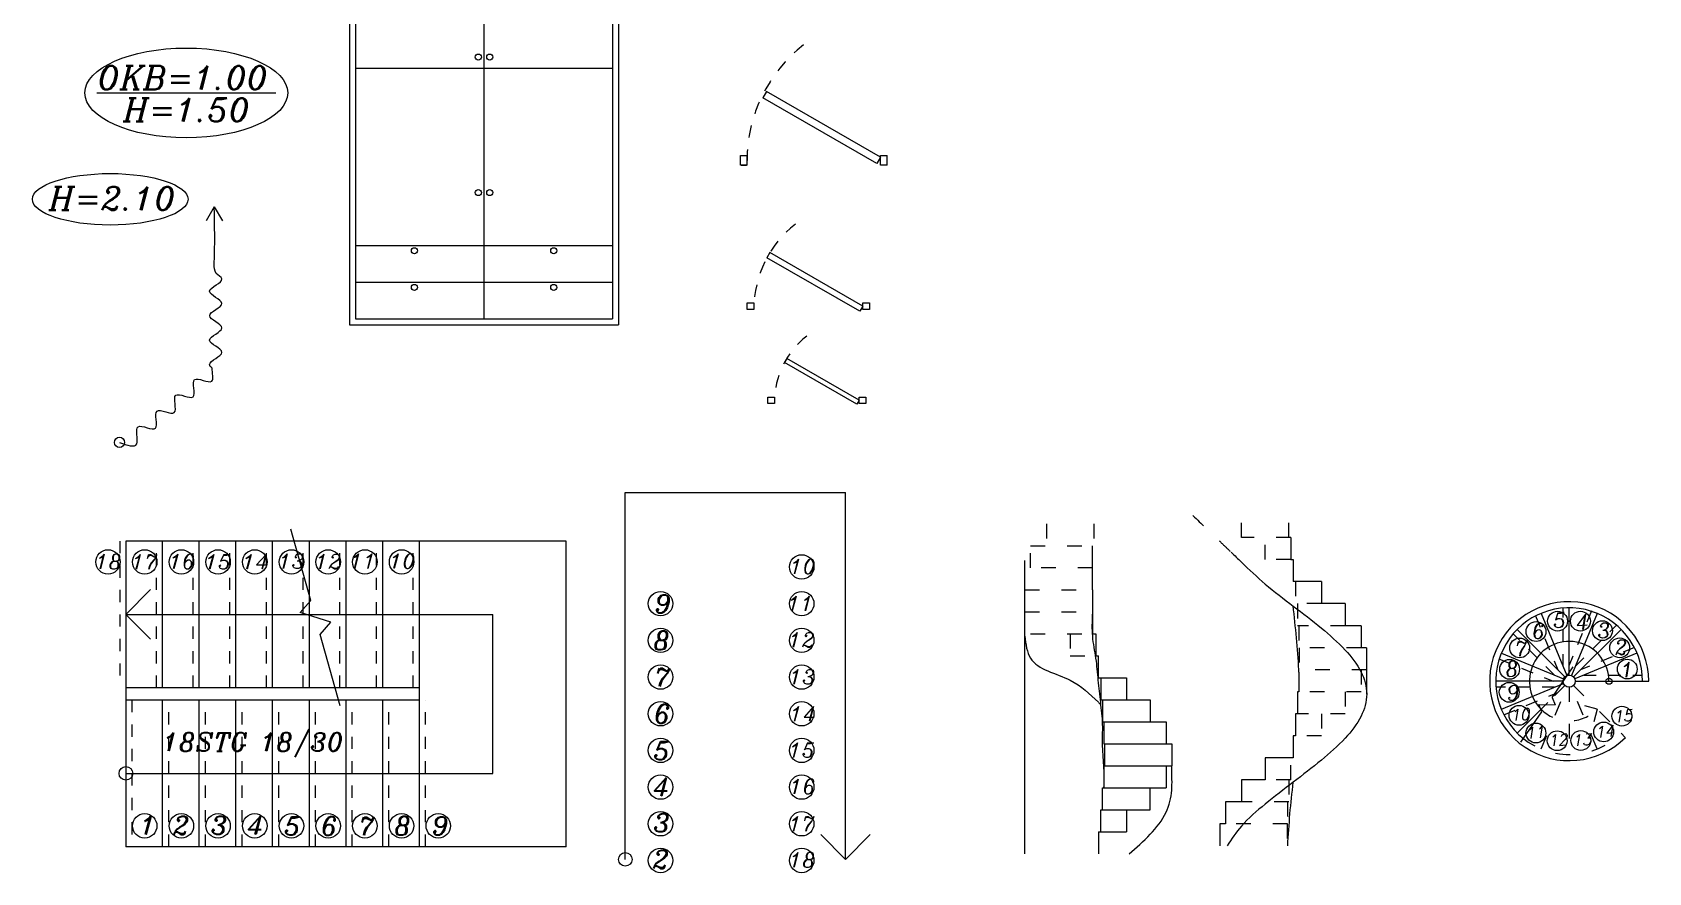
# Model space of a CAD drawing. Header units: millimetres. Extents: x 577 to 2337, y 236 to 943.
# Drawn here: x 836.66 to 849.88, y 697.43 to 704.31 of the extents above; entities that cross this region are included whole.
import ezdxf

# ---------------------------------------------------------------- set-up
doc = ezdxf.new("R2010")
doc.units = ezdxf.units.MM
doc.header["$LTSCALE"] = 0.01
doc.linetypes.add('ACAD_ISO03W100', pattern=[30, 12, -18])
for name, color, linetype in [('01-Plan', 1, 'Continuous'), ('04-Door', 4, 'Continuous'), ('07-Text', 3, 'Continuous'), ('09-Sect', 1, 'Continuous')]:
    doc.layers.add(name, color=color, linetype=linetype)
doc.styles.add('text', font='BBadr.ttf', dxfattribs={"height": 0.2})

# ---------------------------------------------------------------- blocks, each defined once
blk = doc.blocks.new('F2')
at = {"layer": '04-Door'}
for p, q in [((850.541, 619.701), (850.519, 619.663)), ((851.202, 619.269), (850.519, 619.663)), ((851.224, 619.307), (850.541, 619.701)), ((850.374, 619.282), (850.374, 619.332)), ((850.374, 619.332), (850.424, 619.332)), ((850.424, 619.282), (850.374, 619.282)), ((850.424, 619.332), (850.424, 619.282)), ((851.224, 619.307), (851.202, 619.269)), ((851.224, 619.282), (851.224, 619.332)), ((851.224, 619.332), (851.274, 619.332)), ((851.274, 619.282), (851.224, 619.282)), ((851.274, 619.332), (851.274, 619.282))]:
    blk.add_line(p, q, dxfattribs=at)
at = {"layer": '04-Door', "linetype": 'ACAD_ISO03W100', "ltscale": 0.5}
blk.add_arc((851.213, 619.288), 0.789, 127.85, 180, dxfattribs=at)
blk = doc.blocks.new('F3')
at = {"layer": '04-Door'}
for p, q in [((847.557, 618.937), (847.539, 618.906)), ((848.094, 618.586), (847.539, 618.906)), ((848.112, 618.616), (847.557, 618.937)), ((847.412, 618.591), (847.412, 618.641)), ((847.412, 618.641), (847.462, 618.641)), ((847.462, 618.641), (847.462, 618.591)), ((848.112, 618.591), (848.112, 618.641)), ((848.112, 618.641), (848.162, 618.641)), ((848.162, 618.641), (848.162, 618.591)), ((847.462, 618.591), (847.412, 618.591)), ((848.112, 618.616), (848.094, 618.586)), ((848.162, 618.591), (848.112, 618.591))]:
    blk.add_line(p, q, dxfattribs=at)
at = {"layer": '04-Door', "linetype": 'ACAD_ISO03W100', "ltscale": 0.5}
blk.add_arc((848.103, 618.601), 0.641, 127.85, 180, dxfattribs=at)
blk = doc.blocks.new('door3')
at = {"layer": '04-Door'}
for p, q in [((842.665, 703.823), (842.635, 703.771)), ((843.567, 703.233), (842.635, 703.771)), ((843.597, 703.285), (842.665, 703.823)), ((842.451, 703.221), (842.451, 703.298)), ((842.451, 703.298), (842.506, 703.298)), ((842.506, 703.221), (842.506, 703.298)), ((843.597, 703.285), (843.567, 703.233)), ((843.597, 703.221), (843.597, 703.298)), ((843.597, 703.298), (843.651, 703.298)), ((843.651, 703.221), (843.651, 703.298)), ((842.506, 703.221), (842.451, 703.221)), ((842.457, 703.221), (842.501, 703.221)), ((843.651, 703.221), (843.597, 703.221))]:
    blk.add_line(p, q, dxfattribs=at)
at = {"layer": '04-Door', "linetype": 'ACAD_ISO03W100', "ltscale": 0.5}
blk.add_arc((843.701, 703.259), 1.196, 127.85, 180, dxfattribs=at)
blk = doc.blocks.new('1')
at = {"layer": '09-Sect'}
for p, q in [((0.861, 0.241), (1.445, 0.404)), ((0.683, 0.077), (0.762, 0.327)), ((0.861, 0.241), (0.762, 0.327)), ((0, 0), (0.584, 0.163)), ((0.584, 0.163), (0.683, 0.077))]:
    blk.add_line(p, q, dxfattribs=at)

msp = doc.modelspace()

# ---------------------------------------------------------------- linework, layer by layer
at = {"layer": '01-Plan', "color": 5}
for p, q in [((841.51, 697.543), (841.51, 700.543)), ((841.51, 700.543), (843.31, 700.543)), ((843.31, 697.543), (843.31, 700.543)), ((837.427, 699.546), (837.629, 699.749)), ((837.427, 699.546), (840.427, 699.546)), ((837.427, 699.546), (837.629, 699.344)), ((840.427, 698.246), (840.427, 699.546)), ((849.826, 699), (849.876, 699)), ((849.456, 698.77), (849.353, 698.798)), ((849.685, 698.54), (849.65, 698.576)), ((849.685, 698.54), (849.65, 698.576)), ((837.427, 698.246), (840.427, 698.246)), ((843.31, 697.543), (843.107, 697.745)), ((843.31, 697.543), (843.512, 697.745))]:
    msp.add_line(p, q, dxfattribs=at)
at = {"layer": '01-Plan', "color": 5, "linetype": 'ACAD_ISO03W100', "ltscale": 0.5}
for p, q in [((837.377, 700.146), (837.377, 698.946)), ((837.677, 698.946), (837.677, 700.146)), ((837.977, 698.946), (837.977, 700.146)), ((838.277, 698.946), (838.277, 700.146)), ((838.577, 698.946), (838.577, 700.146)), ((838.877, 698.946), (838.877, 700.146)), ((839.177, 698.946), (839.177, 700.146)), ((839.477, 698.946), (839.477, 700.146)), ((839.777, 698.946), (839.777, 700.146)), ((848.95, 699.535), (849.133, 699.092)), ((849.176, 699.121), (849.176, 699.598)), ((849.409, 699.574), (849.226, 699.131)), ((849.276, 699.121), (849.615, 699.46)), ((849.105, 699.05), (848.766, 699.389)), ((849.761, 699.276), (849.318, 699.092)), ((848.652, 699.183), (849.095, 699)), ((849.347, 699.05), (849.826, 699.05)), ((849.105, 698.95), (848.628, 698.95)), ((848.691, 698.724), (849.133, 698.908)), ((837.477, 698.846), (837.477, 697.646)), ((837.777, 697.646), (837.777, 698.846)), ((838.077, 697.646), (838.077, 698.846)), ((838.377, 697.646), (838.377, 698.846)), ((838.677, 697.646), (838.677, 698.846)), ((838.977, 697.646), (838.977, 698.846)), ((839.277, 697.646), (839.277, 698.846)), ((839.577, 697.646), (839.577, 698.846)), ((839.877, 697.646), (839.877, 698.846))]:
    msp.add_line(p, q, dxfattribs=at)
at = {"layer": '01-Plan', "color": 4}
for p, q in [((837.427, 700.146), (837.427, 698.946)), ((841.027, 700.146), (837.427, 700.146)), ((837.727, 698.946), (837.727, 700.146)), ((838.027, 698.946), (838.027, 700.146)), ((838.327, 698.946), (838.327, 700.146)), ((838.627, 698.946), (838.627, 700.146)), ((838.927, 698.946), (838.927, 700.146)), ((839.227, 698.946), (839.227, 700.146)), ((839.527, 698.946), (839.527, 700.146)), ((839.827, 698.946), (839.827, 700.146)), ((841.027, 697.646), (841.027, 700.146)), ((848.996, 699.554), (849.207, 699.046)), ((849.226, 699.05), (849.226, 699.6)), ((849.455, 699.554), (849.245, 699.046)), ((849.191, 699.035), (848.802, 699.424)), ((849.261, 699.035), (849.65, 699.424)), ((848.672, 699.23), (849.18, 699.019)), ((849.78, 699.23), (849.272, 699.019)), ((849.176, 699), (848.626, 699)), ((849.276, 699), (849.826, 699)), ((839.827, 698.946), (837.427, 698.946)), ((837.427, 698.946), (837.427, 698.846)), ((839.827, 698.846), (839.827, 698.946)), ((848.672, 698.77), (849.18, 698.981)), ((837.427, 698.846), (837.427, 697.646)), ((839.827, 698.846), (837.427, 698.846)), ((837.727, 697.646), (837.727, 698.846)), ((838.027, 697.646), (838.027, 698.846)), ((838.327, 697.646), (838.327, 698.846)), ((838.627, 697.646), (838.627, 698.846)), ((838.927, 697.646), (838.927, 698.846)), ((839.227, 697.646), (839.227, 698.846)), ((839.527, 697.646), (839.527, 698.846)), ((839.827, 697.646), (839.827, 698.846)), ((849.052, 698.826), (848.802, 698.576)), ((841.027, 697.646), (837.427, 697.646))]:
    msp.add_line(p, q, dxfattribs=at)
at = {"layer": '01-Plan', "color": 5, "linetype": 'ACAD_ISO03W100'}
for p, q in [((848.996, 698.446), (849.207, 698.954)), ((849.191, 698.965), (849.052, 698.826)), ((849.226, 698.95), (849.226, 698.4)), ((849.455, 698.446), (849.245, 698.954)), ((849.261, 698.965), (849.65, 698.576)), ((849.456, 698.77), (849.428, 698.667))]:
    msp.add_line(p, q, dxfattribs=at)
at = {"layer": '01-Plan'}
msp.add_circle((837.375, 700.953), 0.0419, dxfattribs=at)
at = {"layer": '01-Plan', "color": 2}
msp.add_circle((849.226, 699), 0.05, dxfattribs=at)
at = {"layer": '01-Plan', "color": 5}
for centre, radius in [((849.551, 699), 0.025), ((837.427, 698.246), 0.0557), ((841.51, 697.543), 0.0557)]:
    msp.add_circle(centre, radius, dxfattribs=at)
for radius, end in [(0.65, 315), (0.325, 224.2267)]:
    msp.add_arc((849.226, 699), radius, 0, end, dxfattribs=at)
at = {"layer": '01-Plan', "color": 4}
msp.add_arc((849.226, 699), 0.6, 0, 231.4598, dxfattribs=at)
at = {"layer": '01-Plan', "color": 5, "linetype": 'ACAD_ISO03W100'}
for radius, start in [(0.325, 224.2267), (0.6, 230.6137)]:
    msp.add_arc((849.226, 699), radius, start, 315, dxfattribs=at)
at = {"layer": '07-Text', "color": 5}
msp.add_line((837.19, 703.811), (838.654, 703.811), dxfattribs=at)
at = {"layer": '07-Text', "color": 4}
for q in [(838.084, 702.765), (838.216, 702.765)]:
    msp.add_line((838.15, 702.88), q, dxfattribs=at)
at = {"layer": '07-Text', "color": 5}
for centre, radius in [((837.281, 699.975), 0.1), ((837.581, 699.975), 0.1), ((837.881, 699.975), 0.1), ((838.181, 699.975), 0.1), ((838.481, 699.975), 0.1), ((838.781, 699.975), 0.1), ((839.081, 699.975), 0.1), ((839.381, 699.975), 0.1), ((839.681, 699.975), 0.1), ((842.952, 699.934), 0.1), ((841.798, 699.634), 0.1), ((842.952, 699.634), 0.1), ((849.131, 699.491), 0.081), ((849.318, 699.491), 0.081), ((841.798, 699.334), 0.1), ((842.952, 699.334), 0.1), ((848.955, 699.406), 0.081), ((849.498, 699.413), 0.081), ((848.821, 699.272), 0.081), ((849.639, 699.273), 0.081), ((841.798, 699.034), 0.1), ((842.952, 699.034), 0.1), ((848.739, 699.097), 0.081), ((849.701, 699.099), 0.081), ((848.736, 698.909), 0.081), ((841.798, 698.734), 0.1), ((842.952, 698.734), 0.1), ((848.816, 698.721), 0.081), ((849.657, 698.714), 0.081), ((848.954, 698.576), 0.081), ((849.508, 698.585), 0.081), ((841.798, 698.434), 0.1), ((842.952, 698.434), 0.1), ((849.128, 698.513), 0.081), ((849.321, 698.515), 0.081), ((841.798, 698.134), 0.1), ((842.952, 698.134), 0.1), ((837.581, 697.817), 0.1), ((837.881, 697.817), 0.1), ((838.181, 697.817), 0.1), ((838.481, 697.817), 0.1), ((838.781, 697.817), 0.1), ((839.081, 697.817), 0.1), ((839.381, 697.817), 0.1), ((839.681, 697.817), 0.1), ((839.981, 697.817), 0.1), ((841.798, 697.834), 0.1), ((842.952, 697.834), 0.1), ((841.798, 697.534), 0.1), ((842.952, 697.534), 0.1)]:
    msp.add_circle(centre, radius, dxfattribs=at)
at = {"layer": '07-Text', "color": 4}
for centre, major_axis, ratio in [((837.921, 703.811), (0.829, 0), 0.442554), ((837.299, 702.941), (-0.636, 0), 0.331134)]:
    msp.add_ellipse(centre, major_axis=major_axis, ratio=ratio, dxfattribs=at)
for points, knots in [([(838.133, 701.56), (838.12, 701.57), (838.082, 701.613), (838.312, 701.689), (838.012, 701.789), (838.312, 701.889), (838.012, 701.989), (838.313, 702.09), (838.008, 702.188), (838.268, 702.274), (838.147, 702.334), (838.156, 702.551), (838.153, 702.728), (838.15, 702.88)], [1.372708, 1.372708, 1.372708, 1.372708, 1.414214, 1.555635, 1.697056, 1.838478, 1.979899, 2.12132, 2.262742, 2.404163, 2.469021, 2.547997, 3.015272, 3.015272, 3.015272, 3.015272]), ([(837.375, 700.953), (837.438, 700.93), (837.563, 700.884), (837.469, 701.152), (837.732, 700.993), (837.618, 701.286), (837.887, 701.12), (837.771, 701.415), (838.04, 701.249), (837.924, 701.543), (838.167, 701.393), (838.133, 701.522), (838.133, 701.56)], [0, 0, 0, 0, 0.141421, 0.282843, 0.424264, 0.565685, 0.707107, 0.848528, 0.989949, 1.131371, 1.272792, 1.372708, 1.372708, 1.372708, 1.372708])]:
    msp.add_open_spline(points, degree=3, knots=knots, dxfattribs=at)
at = {"layer": '09-Sect', "color": 4}
for p, q in [((839.255, 704.564), (839.255, 701.914)), ((841.455, 704.564), (841.455, 701.914)), ((839.255, 701.914), (841.455, 701.914)), ((846.951, 700.054), (846.951, 699.994)), ((844.777, 697.588), (844.777, 699.988)), ((845.327, 699.928), (845.327, 699.748)), ((845.33, 699.928), (845.33, 699.988)), ((846.951, 699.994), (846.97, 699.994)), ((846.97, 699.994), (846.97, 699.814)), ((847.2, 699.814), (846.97, 699.814)), ((847.2, 699.814), (847.2, 699.634)), ((845.33, 699.748), (845.33, 699.568)), ((845.33, 699.568), (845.33, 699.388)), ((847.395, 699.634), (847.2, 699.634)), ((847.395, 699.634), (847.395, 699.454)), ((847.525, 699.454), (847.395, 699.454)), ((847.525, 699.454), (847.525, 699.274)), ((845.329, 699.388), (845.357, 699.388)), ((845.357, 699.388), (845.357, 699.208)), ((847.57, 699.274), (847.525, 699.274)), ((847.57, 699.274), (847.57, 698.894)), ((845.354, 699.208), (845.377, 699.208)), ((845.377, 699.028), (845.377, 699.208)), ((845.377, 699.028), (845.606, 699.028)), ((845.396, 699.028), (845.396, 698.848)), ((845.606, 699.028), (845.606, 698.848)), ((847.017, 699.075), (847.017, 698.914)), ((847.017, 698.914), (847.006, 698.914)), ((847.006, 698.914), (847.006, 698.734)), ((845.396, 698.848), (845.801, 698.848)), ((845.412, 698.848), (845.412, 698.668)), ((845.801, 698.848), (845.801, 698.668)), ((847.006, 698.734), (846.99, 698.734)), ((846.99, 698.734), (846.99, 698.554)), ((845.412, 698.668), (845.931, 698.668)), ((845.423, 698.668), (845.423, 698.488)), ((845.931, 698.668), (845.931, 698.488)), ((845.423, 698.488), (845.977, 698.488)), ((845.427, 698.488), (845.427, 698.308)), ((845.977, 698.488), (845.977, 698.308)), ((846.99, 698.554), (846.97, 698.554)), ((846.97, 698.554), (846.97, 698.374)), ((846.97, 698.374), (846.741, 698.374)), ((846.741, 698.374), (846.741, 698.194)), ((845.423, 698.308), (845.977, 698.308)), ((845.423, 698.308), (845.423, 698.128)), ((845.931, 698.308), (845.931, 698.128)), ((845.412, 698.128), (845.931, 698.128)), ((845.412, 697.948), (845.412, 698.128)), ((845.801, 697.948), (845.801, 698.128)), ((846.741, 698.194), (846.546, 698.194)), ((846.546, 698.194), (846.546, 698.014)), ((845.396, 697.948), (845.801, 697.948)), ((845.396, 697.768), (845.396, 697.948)), ((845.606, 697.948), (845.606, 697.768)), ((846.546, 698.014), (846.416, 698.014)), ((846.416, 698.014), (846.416, 697.834)), ((846.416, 697.834), (846.37, 697.834)), ((846.37, 697.834), (846.37, 697.654)), ((845.377, 697.768), (845.606, 697.768)), ((845.377, 697.768), (845.377, 697.588))]:
    msp.add_line(p, q, dxfattribs=at)
at = {"layer": '09-Sect', "color": 5}
for p, q in [((839.305, 704.514), (839.305, 701.964)), ((840.355, 701.964), (840.355, 704.514)), ((841.405, 704.514), (841.405, 701.964)), ((839.305, 704.014), (841.405, 704.014)), ((839.305, 702.564), (841.405, 702.564)), ((839.305, 702.264), (841.405, 702.264)), ((839.305, 701.964), (841.405, 701.964))]:
    msp.add_line(p, q, dxfattribs=at)
at = {"layer": '09-Sect', "color": 5, "linetype": 'ACAD_ISO03W100'}
for p, q in [((846.546, 700.174), (846.546, 700.354)), ((846.935, 700.174), (846.935, 700.354)), ((844.952, 700.288), (844.952, 700.108)), ((845.341, 700.288), (845.341, 700.108)), ((844.822, 700.108), (845.341, 700.108)), ((844.822, 699.928), (844.822, 700.108)), ((845.33, 699.988), (845.33, 700.108)), ((846.951, 700.174), (846.546, 700.174)), ((846.741, 699.994), (846.741, 700.174)), ((846.951, 700.174), (846.951, 700.054)), ((845.33, 699.928), (844.777, 699.928)), ((846.951, 699.994), (846.741, 699.994)), ((846.99, 699.814), (846.99, 699.634)), ((844.777, 699.748), (845.33, 699.748)), ((844.777, 699.568), (845.33, 699.568)), ((847.2, 699.634), (846.99, 699.634)), ((847.006, 699.634), (847.006, 699.454)), ((847.395, 699.454), (847.006, 699.454)), ((847.017, 699.454), (847.017, 699.274)), ((844.822, 699.388), (845.329, 699.388)), ((845.147, 699.388), (845.147, 699.208)), ((847.525, 699.274), (847.017, 699.274)), ((847.02, 699.274), (847.02, 699.094)), ((845.147, 699.208), (845.354, 699.208)), ((847.57, 699.094), (847.017, 699.094)), ((847.525, 699.094), (847.525, 698.914)), ((847.525, 698.914), (847.017, 698.914)), ((847.395, 698.914), (847.395, 698.734)), ((847.395, 698.734), (847.006, 698.734)), ((847.2, 698.734), (847.2, 698.554)), ((847.2, 698.554), (846.99, 698.554)), ((846.951, 698.194), (846.951, 698.374)), ((846.951, 698.194), (846.741, 698.194)), ((846.935, 698.194), (846.935, 698.014)), ((846.935, 698.014), (846.546, 698.014)), ((846.924, 698.014), (846.924, 697.834)), ((846.924, 697.834), (846.416, 697.834)), ((846.92, 697.834), (846.92, 697.654))]:
    msp.add_line(p, q, dxfattribs=at)
at = {"layer": '09-Sect', "color": 4}
for centre in [(840.308, 704.104), (840.402, 704.104), (840.308, 702.996), (840.402, 702.996), (839.786, 702.52), (840.925, 702.52), (839.786, 702.22), (840.925, 702.22)]:
    msp.add_circle(centre, 0.025, dxfattribs=at)
at = {"layer": '09-Sect', "color": 5, "linetype": 'ACAD_ISO03W100'}
msp.add_open_spline([(846.15, 700.354), (846.22, 700.288), (846.289, 700.221), (846.359, 700.154), (846.376, 700.138), (846.394, 700.121), (846.411, 700.104), (846.411, 700.104), (846.411, 700.104), (846.411, 700.104), (846.429, 700.088), (846.446, 700.071), (846.463, 700.054)], degree=3, knots=[-0.5474709, -0.5474709, -0.5474709, -0.5474709, -0.2593288, -0.2593288, -0.2593288, -0.1867049, -0.1867049, -0.1867049, -0.1867049, -0.1867049, -0.1867049, -0.1152022, -0.1152022, -0.1152022, -0.1152022], dxfattribs=at)
at = {"layer": '09-Sect', "color": 4}
for points, knots in [([(846.463, 700.054), (846.463, 700.054), (846.463, 700.054), (846.491, 700.028), (846.519, 700.001), (846.546, 699.974), (846.61, 699.913), (846.744, 699.784), (846.971, 699.615), (847.195, 699.443), (847.39, 699.27), (847.531, 699.093), (847.589, 698.894), (847.531, 698.696), (847.39, 698.519), (847.196, 698.346), (846.97, 698.175), (846.747, 698.002), (846.553, 697.838), (846.466, 697.71), (846.429, 697.654)], [-0.115258, -0.115258, -0.115258, -0.115258, -0.115258, -0.115258, 0, 0, 0, 0.265123, 0.556878, 0.848632, 1.113755, 1.335829, 1.521532, 1.707236, 1.92931, 2.194433, 2.486187, 2.777942, 3.043065, 3.241293, 3.241293, 3.241293, 3.241293]), ([(845.423, 698.128), (845.425, 698.181), (845.426, 698.295), (845.407, 698.467), (845.417, 698.648), (845.396, 698.828), (845.375, 699.008), (845.362, 699.188), (845.323, 699.366), (845.328, 699.487), (845.33, 699.548)], [0.562054, 0.562054, 0.562054, 0.562054, 0.722051, 0.902377, 1.082378, 1.263044, 1.444099, 1.625113, 1.807136, 1.987136, 1.987136, 1.987136, 1.987136]), ([(847.017, 699.075), (847.016, 699.081), (847.008, 699.262), (846.989, 699.441), (846.97, 699.615)], [1.4244292, 1.4244292, 1.4244292, 1.4244292, 1.444171, 1.9663193, 1.9663193, 1.9663193, 1.9663193]), ([(844.777, 699.368), (844.784, 699.302), (844.808, 699.104), (845.149, 699.047), (845.307, 698.895), (845.377, 698.828), (845.384, 698.821), (845.391, 698.814), (845.398, 698.807)], [0, 0, 0, 0, 0.1857183, 0.5570095, 0.8487453, 0.8487453, 0.8487453, 0.8794146, 0.8794146, 0.8794146, 0.8794146]), ([(845.629, 697.588), (845.688, 697.639), (845.802, 697.74), (845.939, 697.91), (845.986, 698.106), (845.977, 698.234), (845.977, 698.301), (845.977, 698.308)], [0.0305989, 0.0305989, 0.0305989, 0.0305989, 0.265123, 0.4871963, 0.6729428, 0.8529428, 0.8729428, 0.8729428, 0.8729428, 0.8729428]), ([(846.925, 697.654), (846.931, 697.741), (846.941, 697.915), (846.961, 698.088), (846.97, 698.174)], [0, 0, 0, 0, 0.2610327, 0.5220275, 0.5220275, 0.5220275, 0.5220275])]:
    msp.add_open_spline(points, degree=3, knots=knots, dxfattribs=at)

# ---------------------------------------------------------------- block references
at = {"layer": '04-Door'}
msp.add_blockref('door3', (0, 0), dxfattribs=at)
for name, p, xscale, yscale, zscale in [('F2', (-102.354, 13.948), 1.111111111111139, 1.111111111111139, 1.111111111111139), ('F3', (-61.231, 41.44), 1.066666666666667, 1.066666666666667, 1.066666666666667)]:
    msp.add_blockref(name, p, dxfattribs=dict(at, xscale=xscale, yscale=yscale, zscale=zscale))
at = {"layer": '09-Sect', "rotation": 90}
msp.add_blockref('1', (839.179, 698.799), dxfattribs=at)
at = {"layer": '09-Sect', "xscale": -0.4999999999999988, "yscale": 0.4999999999999989, "zscale": 0.4999999999999989, "rotation": 250.9143453199469}
msp.add_blockref('1', (848.831, 698.5), dxfattribs=at)

# ---------------------------------------------------------------- texts
at = {"layer": '07-Text', "color": 5, "style": 'text'}
for s, insert, char_height, width, attachment_point in [('{\\Fitalic|c0;OKB=1.00}', (837.198, 704.031), 0.192, 1.30758, 1), ('{\\Fitalic|c0;H=1.50}', (837.404, 703.769), 0.192, 1.30758, 1), ('{\\Fitalic|c0;H=2.10}', (836.797, 703.044), 0.192, 1.30758, 1), ('\\pt0.15;{\\Fitalic|c178;18}', (837.394, 700.038), 0.12, 0.17319, 3), ('\\pt0.15;{\\Fitalic|c178;17}', (837.689, 700.035), 0.12, 0.17319, 3), ('{\\Fitalic|c178;16}', (837.995, 700.04), 0.12, 0.17319, 3), ('{\\Fitalic|c178;15}', (838.289, 700.036), 0.12, 0.17319, 3), ('{\\Fitalic|c178;14}', (838.594, 700.036), 0.12, 0.17319, 3), ('{\\Fitalic|c178;13}', (838.89, 700.041), 0.12, 0.17319, 3), ('\\pt0.12;{\\Fitalic|c178;12}', (839.19, 700.039), 0.12, 0.17319, 3), ('{\\Fitalic|c178;11}', (839.473, 700.042), 0.12, 0.17319, 3), ('{\\Fitalic|c178;10}', (839.796, 700.042), 0.12, 0.17319, 3), ('{\\Fitalic|c178;10}', (843.069, 699.997), 0.12, 0.17319, 3), ('{\\Fitalic|c178;9}', (841.749, 699.707), 0.15, 0.17319, 1), ('{\\Fitalic|c178;11}', (843.05, 699.695), 0.12, 0.17319, 3), ('{\\Fitalic|c178;8}', (841.74, 699.408), 0.15, 0.17319, 1), ('\\pt0.12;{\\Fitalic|c178;12}', (843.06, 699.398), 0.12, 0.17319, 3), ('{\\Fitalic|c178;7}', (841.748, 699.106), 0.15, 0.17319, 1), ('{\\Fitalic|c178;13}', (843.065, 699.096), 0.12, 0.17319, 3), ('{\\Fitalic|c178;6}', (841.746, 698.808), 0.15, 0.17319, 1), ('{\\Fitalic|c178;14}', (843.069, 698.792), 0.12, 0.17319, 3), ('{\\Fitalic|c178;5}', (841.741, 698.506), 0.15, 0.17319, 1), ('{\\Fitalic|c178;15}', (843.061, 698.496), 0.12, 0.17319, 3), ('{\\Fitalic|c178;4}', (841.736, 698.21), 0.15, 0.17319, 1), ('{\\Fitalic|c178;16}', (843.067, 698.199), 0.12, 0.17319, 3), ('{\\Fitalic|c178;1}', (837.54, 697.896), 0.15, 0.17319, 1), ('{\\Fitalic|c178;2}', (837.813, 697.896), 0.15, 0.17319, 1), ('{\\Fitalic|c178;3}', (838.122, 697.897), 0.15, 0.17319, 1), ('{\\Fitalic|c178;4}', (838.418, 697.895), 0.15, 0.17319, 1), ('{\\Fitalic|c178;5}', (838.722, 697.89), 0.15, 0.17319, 1), ('{\\Fitalic|c178;6}', (839.023, 697.89), 0.15, 0.17319, 1), ('{\\Fitalic|c178;7}', (839.33, 697.888), 0.15, 0.17319, 1), ('{\\Fitalic|c178;8}', (839.623, 697.893), 0.15, 0.17319, 1), ('{\\Fitalic|c178;9}', (839.929, 697.892), 0.15, 0.17319, 1), ('{\\Fitalic|c178;3}', (841.74, 697.917), 0.15, 0.17319, 1), ('\\pt0.15;{\\Fitalic|c178;17}', (843.061, 697.893), 0.12, 0.17319, 3), ('{\\Fitalic|c178;2}', (841.734, 697.619), 0.15, 0.17319, 1), ('\\pt0.15;{\\Fitalic|c178;18}', (843.065, 697.598), 0.12, 0.17319, 3)]:
    msp.add_mtext(s, dxfattribs=dict(at, insert=insert, char_height=char_height, width=width, attachment_point=attachment_point))
at = {"layer": '07-Text', "color": 5, "attachment_point": 9, "rotation": 5.4506, "style": 'text'}
for s, insert, char_height, width in [('{\\Fitalic|c178;5}', (849.208, 699.444), 0.1215, 0.14029), ('{\\Fitalic|c178;4}', (849.392, 699.429), 0.1215, 0.14029), ('{\\Fitalic|c178;6}', (849.036, 699.355), 0.1215, 0.14029), ('{\\Fitalic|c178;3}', (849.57, 699.36), 0.1215, 0.14029), ('{\\Fitalic|c178;7}', (848.898, 699.211), 0.1215, 0.14029), ('{\\Fitalic|c178;2}', (849.71, 699.222), 0.1215, 0.14029), ('{\\Fitalic|c178;8}', (848.819, 699.047), 0.1215, 0.14029), ('{\\Fitalic|c178;1}', (849.761, 699.039), 0.1215, 0.14029), ('{\\Fitalic|c178;9}', (848.827, 698.849), 0.1215, 0.14029), ('{\\Fitalic|c178;10}', (848.904, 698.688), 0.09185, 0.10606), ('{\\Fitalic|c178;15}', (849.745, 698.677), 0.09185, 0.10606), ('{\\Fitalic|c178;11}', (849.025, 698.541), 0.09185, 0.10606), ('{\\Fitalic|c178;14}', (849.595, 698.55), 0.09185, 0.10606), ('\\pt0.09185;{\\Fitalic|c178;12}', (849.213, 698.481), 0.09185, 0.10606), ('{\\Fitalic|c178;13}', (849.409, 698.481), 0.09185, 0.10606)]:
    msp.add_mtext(s, dxfattribs=dict(at, insert=insert, char_height=char_height, width=width))
at = {"layer": '07-Text', "color": 4, "insert": (837.727, 698.578), "char_height": 0.15, "width": 1.83663, "attachment_point": 1, "style": 'text'}
msp.add_mtext('{\\Fitalic|c0;18STG 18/30}', dxfattribs=at)

doc.saveas('drawing.dxf')
